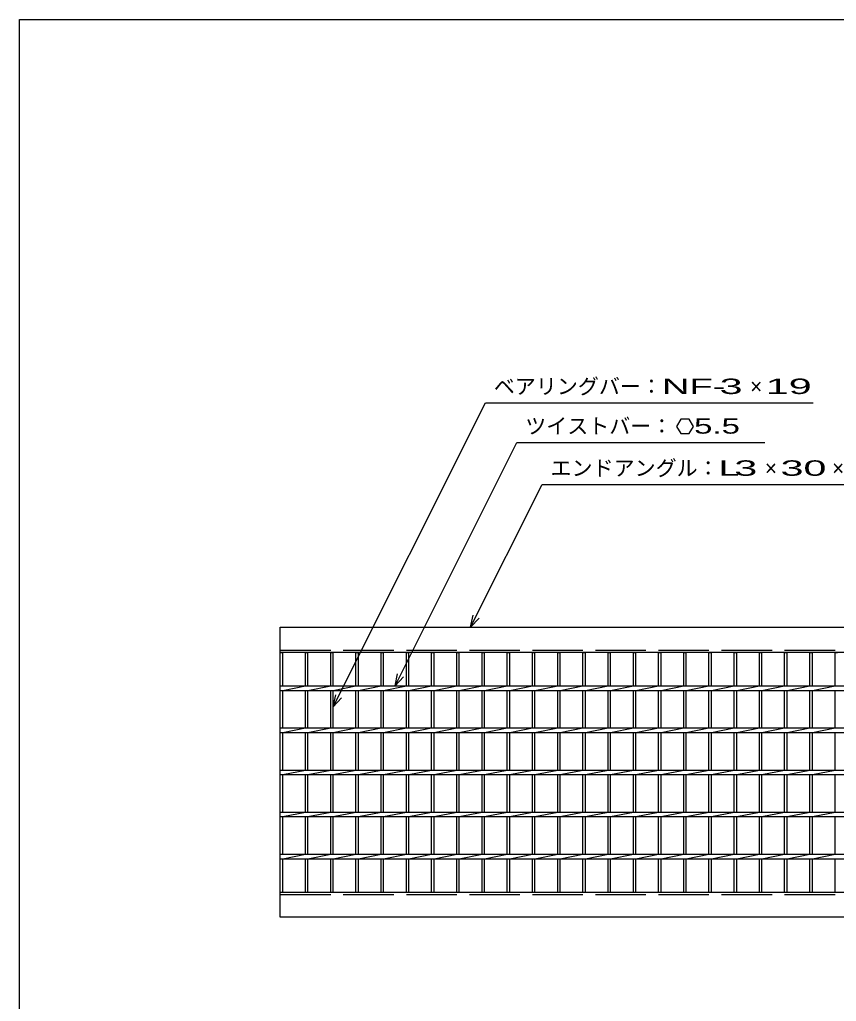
# Model space of a CAD drawing. Units: millimetres on the paper. Extents: x 0 to 355, y 0 to 234.
# Drawn here: x 9.1 to 106.2, y 117 to 233.8 of the extents above; entities that cross this region are included whole.
import ezdxf
from ezdxf.enums import TextEntityAlignment as Align

# ---------------------------------------------------------------- set-up
doc = ezdxf.new("R2010")
doc.units = ezdxf.units.MM
doc.linetypes.add('DASHED', pattern=[7.5, 6, -1.5])
for name, color, linetype, lineweight in [('0_2', 150, 'Continuous', 25), ('16', 3, 'Continuous', 25), ('22', 4, 'Continuous', 25)]:
    doc.layers.add(name, color=color, linetype=linetype, lineweight=lineweight)
doc.styles.add('ベクトル', font='')
doc.styles.get('ベクトル').set_extended_font_data('ベクトル')

msp = doc.modelspace()

# ---------------------------------------------------------------- linework, layer by layer
at = {"layer": '0_2'}
for p, q in [((9.1, 13.85), (9.1, 233.85)), ((9.1, 233.85), (355.1, 233.85))]:
    msp.add_line(p, q, dxfattribs=at)
at = {"layer": '16'}
for p, q in [((40.1, 161.55), (139.6, 161.55)), ((40.1, 158.55), (40.1, 161.55)), ((139.6, 158.55), (40.1, 158.55)), ((40.1, 130.05), (40.1, 158.55)), ((40.1, 158.55), (40.4, 158.55)), ((40.4, 154.575), (40.4, 158.55)), ((43.1, 154.575), (43.1, 158.55)), ((43.1, 158.55), (43.4, 158.55)), ((43.4, 154.575), (43.4, 158.55)), ((46.1, 154.575), (46.1, 158.55)), ((46.1, 158.55), (46.4, 158.55)), ((46.4, 154.575), (46.4, 158.55)), ((49.1, 154.575), (49.1, 158.55)), ((49.1, 158.55), (49.4, 158.55)), ((49.4, 154.575), (49.4, 158.55)), ((52.1, 154.575), (52.1, 158.55)), ((52.1, 158.55), (52.4, 158.55)), ((52.4, 154.575), (52.4, 158.55)), ((55.1, 154.575), (55.1, 158.55)), ((55.1, 158.55), (55.4, 158.55)), ((55.4, 154.575), (55.4, 158.55)), ((58.1, 154.575), (58.1, 158.55)), ((58.1, 158.55), (58.4, 158.55)), ((58.4, 154.575), (58.4, 158.55)), ((61.1, 154.575), (61.1, 158.55)), ((61.1, 158.55), (61.4, 158.55)), ((61.4, 154.575), (61.4, 158.55)), ((64.1, 154.575), (64.1, 158.55)), ((64.1, 158.55), (64.4, 158.55)), ((64.4, 154.575), (64.4, 158.55)), ((67.1, 154.575), (67.1, 158.55)), ((67.1, 158.55), (67.4, 158.55)), ((67.4, 154.575), (67.4, 158.55)), ((70.1, 154.575), (70.1, 158.55)), ((70.1, 158.55), (70.4, 158.55)), ((70.4, 154.575), (70.4, 158.55)), ((73.1, 154.575), (73.1, 158.55)), ((73.1, 158.55), (73.4, 158.55)), ((73.4, 154.575), (73.4, 158.55)), ((76.1, 154.575), (76.1, 158.55)), ((76.1, 158.55), (76.4, 158.55)), ((76.4, 154.575), (76.4, 158.55)), ((79.1, 154.575), (79.1, 158.55)), ((79.1, 158.55), (79.4, 158.55)), ((79.4, 154.575), (79.4, 158.55)), ((82.1, 154.575), (82.1, 158.55)), ((82.1, 158.55), (82.4, 158.55)), ((82.4, 154.575), (82.4, 158.55)), ((85.1, 154.575), (85.1, 158.55)), ((85.1, 158.55), (85.4, 158.55)), ((85.4, 154.575), (85.4, 158.55)), ((88.1, 154.575), (88.1, 158.55)), ((88.1, 158.55), (88.4, 158.55)), ((88.4, 154.575), (88.4, 158.55)), ((91.1, 154.575), (91.1, 158.55)), ((91.1, 158.55), (91.4, 158.55)), ((91.4, 154.575), (91.4, 158.55)), ((94.1, 154.575), (94.1, 158.55)), ((94.1, 158.55), (94.4, 158.55)), ((94.4, 154.575), (94.4, 158.55)), ((97.1, 154.575), (97.1, 158.55)), ((97.1, 158.55), (97.4, 158.55)), ((97.4, 154.575), (97.4, 158.55)), ((100.1, 154.575), (100.1, 158.55)), ((100.1, 158.55), (100.4, 158.55)), ((100.4, 154.575), (100.4, 158.55)), ((103.1, 154.575), (103.1, 158.55)), ((103.1, 158.55), (103.4, 158.55)), ((103.4, 154.575), (103.4, 158.55)), ((106.1, 154.575), (106.1, 158.55)), ((106.1, 158.55), (106.4, 158.55)), ((40.1, 154.575), (139.6, 154.575)), ((40.1, 154.025), (40.1, 154.575)), ((40.4, 154.025), (43.1, 154.575)), ((43.4, 154.025), (46.1, 154.575)), ((46.4, 154.025), (49.1, 154.575)), ((49.4, 154.025), (52.1, 154.575)), ((52.4, 154.025), (55.1, 154.575)), ((55.4, 154.025), (58.1, 154.575)), ((58.4, 154.025), (61.1, 154.575)), ((61.4, 154.025), (64.1, 154.575)), ((64.4, 154.025), (67.1, 154.575)), ((67.4, 154.025), (70.1, 154.575)), ((70.4, 154.025), (73.1, 154.575)), ((73.4, 154.025), (76.1, 154.575)), ((76.4, 154.025), (79.1, 154.575)), ((79.4, 154.025), (82.1, 154.575)), ((82.4, 154.025), (85.1, 154.575)), ((85.4, 154.025), (88.1, 154.575)), ((88.4, 154.025), (91.1, 154.575)), ((91.4, 154.025), (94.1, 154.575)), ((94.4, 154.025), (97.1, 154.575)), ((97.4, 154.025), (100.1, 154.575)), ((100.4, 154.025), (103.1, 154.575)), ((103.4, 154.025), (106.1, 154.575)), ((40.1, 154.025), (139.6, 154.025)), ((40.4, 149.575), (40.4, 154.025)), ((43.1, 149.575), (43.1, 154.025)), ((43.4, 149.575), (43.4, 154.025)), ((46.1, 149.575), (46.1, 154.025)), ((46.4, 149.575), (46.4, 154.025)), ((49.1, 149.575), (49.1, 154.025)), ((49.4, 149.575), (49.4, 154.025)), ((52.1, 149.575), (52.1, 154.025)), ((52.4, 149.575), (52.4, 154.025)), ((55.1, 149.575), (55.1, 154.025)), ((55.4, 149.575), (55.4, 154.025)), ((58.1, 149.575), (58.1, 154.025)), ((58.4, 149.575), (58.4, 154.025)), ((61.1, 149.575), (61.1, 154.025)), ((61.4, 149.575), (61.4, 154.025)), ((64.1, 149.575), (64.1, 154.025)), ((64.4, 149.575), (64.4, 154.025)), ((67.1, 149.575), (67.1, 154.025)), ((67.4, 149.575), (67.4, 154.025)), ((70.1, 149.575), (70.1, 154.025)), ((70.4, 149.575), (70.4, 154.025)), ((73.1, 149.575), (73.1, 154.025)), ((73.4, 149.575), (73.4, 154.025)), ((76.1, 149.575), (76.1, 154.025)), ((76.4, 149.575), (76.4, 154.025)), ((79.1, 149.575), (79.1, 154.025)), ((79.4, 149.575), (79.4, 154.025)), ((82.1, 149.575), (82.1, 154.025)), ((82.4, 149.575), (82.4, 154.025)), ((85.1, 149.575), (85.1, 154.025)), ((85.4, 149.575), (85.4, 154.025)), ((88.1, 149.575), (88.1, 154.025)), ((88.4, 149.575), (88.4, 154.025)), ((91.1, 149.575), (91.1, 154.025)), ((91.4, 149.575), (91.4, 154.025)), ((94.1, 149.575), (94.1, 154.025)), ((94.4, 149.575), (94.4, 154.025)), ((97.1, 149.575), (97.1, 154.025)), ((97.4, 149.575), (97.4, 154.025)), ((100.1, 149.575), (100.1, 154.025)), ((100.4, 149.575), (100.4, 154.025)), ((103.1, 149.575), (103.1, 154.025)), ((103.4, 149.575), (103.4, 154.025)), ((106.1, 149.575), (106.1, 154.025)), ((40.1, 149.575), (139.6, 149.575)), ((40.1, 149.025), (40.1, 149.575)), ((40.4, 149.025), (43.1, 149.575)), ((43.4, 149.025), (46.1, 149.575)), ((46.4, 149.025), (49.1, 149.575)), ((49.4, 149.025), (52.1, 149.575)), ((52.4, 149.025), (55.1, 149.575)), ((55.4, 149.025), (58.1, 149.575)), ((58.4, 149.025), (61.1, 149.575)), ((61.4, 149.025), (64.1, 149.575)), ((64.4, 149.025), (67.1, 149.575)), ((67.4, 149.025), (70.1, 149.575)), ((70.4, 149.025), (73.1, 149.575)), ((73.4, 149.025), (76.1, 149.575)), ((76.4, 149.025), (79.1, 149.575)), ((79.4, 149.025), (82.1, 149.575)), ((82.4, 149.025), (85.1, 149.575)), ((85.4, 149.025), (88.1, 149.575)), ((88.4, 149.025), (91.1, 149.575)), ((91.4, 149.025), (94.1, 149.575)), ((94.4, 149.025), (97.1, 149.575)), ((97.4, 149.025), (100.1, 149.575)), ((100.4, 149.025), (103.1, 149.575)), ((103.4, 149.025), (106.1, 149.575)), ((40.1, 149.025), (139.6, 149.025)), ((40.4, 144.575), (40.4, 149.025)), ((43.1, 144.575), (43.1, 149.025)), ((43.4, 144.575), (43.4, 149.025)), ((46.1, 144.575), (46.1, 149.025)), ((46.4, 144.575), (46.4, 149.025)), ((49.1, 144.575), (49.1, 149.025)), ((49.4, 144.575), (49.4, 149.025)), ((52.1, 144.575), (52.1, 149.025)), ((52.4, 144.575), (52.4, 149.025)), ((55.1, 144.575), (55.1, 149.025)), ((55.4, 144.575), (55.4, 149.025)), ((58.1, 144.575), (58.1, 149.025)), ((58.4, 144.575), (58.4, 149.025)), ((61.1, 144.575), (61.1, 149.025)), ((61.4, 144.575), (61.4, 149.025)), ((64.1, 144.575), (64.1, 149.025)), ((64.4, 144.575), (64.4, 149.025)), ((67.1, 144.575), (67.1, 149.025)), ((67.4, 144.575), (67.4, 149.025)), ((70.1, 144.575), (70.1, 149.025)), ((70.4, 144.575), (70.4, 149.025)), ((73.1, 144.575), (73.1, 149.025)), ((73.4, 144.575), (73.4, 149.025)), ((76.1, 144.575), (76.1, 149.025)), ((76.4, 144.575), (76.4, 149.025)), ((79.1, 144.575), (79.1, 149.025)), ((79.4, 144.575), (79.4, 149.025)), ((82.1, 144.575), (82.1, 149.025)), ((82.4, 144.575), (82.4, 149.025)), ((85.1, 144.575), (85.1, 149.025)), ((85.4, 144.575), (85.4, 149.025)), ((88.1, 144.575), (88.1, 149.025)), ((88.4, 144.575), (88.4, 149.025)), ((91.1, 144.575), (91.1, 149.025)), ((91.4, 144.575), (91.4, 149.025)), ((94.1, 144.575), (94.1, 149.025)), ((94.4, 144.575), (94.4, 149.025)), ((97.1, 144.575), (97.1, 149.025)), ((97.4, 144.575), (97.4, 149.025)), ((100.1, 144.575), (100.1, 149.025)), ((100.4, 144.575), (100.4, 149.025)), ((103.1, 144.575), (103.1, 149.025)), ((103.4, 144.575), (103.4, 149.025)), ((106.1, 144.575), (106.1, 149.025)), ((40.1, 144.575), (139.6, 144.575)), ((40.1, 144.025), (40.1, 144.575)), ((40.1, 144.025), (139.6, 144.025)), ((40.4, 144.025), (43.1, 144.575)), ((40.4, 139.575), (40.4, 144.025)), ((43.1, 139.575), (43.1, 144.025)), ((43.4, 144.025), (46.1, 144.575)), ((43.4, 139.575), (43.4, 144.025)), ((46.1, 139.575), (46.1, 144.025)), ((46.4, 144.025), (49.1, 144.575)), ((46.4, 139.575), (46.4, 144.025)), ((49.1, 139.575), (49.1, 144.025)), ((49.4, 144.025), (52.1, 144.575)), ((49.4, 139.575), (49.4, 144.025)), ((52.1, 139.575), (52.1, 144.025)), ((52.4, 144.025), (55.1, 144.575)), ((52.4, 139.575), (52.4, 144.025)), ((55.1, 139.575), (55.1, 144.025)), ((55.4, 144.025), (58.1, 144.575)), ((55.4, 139.575), (55.4, 144.025)), ((58.1, 139.575), (58.1, 144.025)), ((58.4, 144.025), (61.1, 144.575)), ((58.4, 139.575), (58.4, 144.025)), ((61.1, 139.575), (61.1, 144.025)), ((61.4, 144.025), (64.1, 144.575)), ((61.4, 139.575), (61.4, 144.025)), ((64.1, 139.575), (64.1, 144.025)), ((64.4, 144.025), (67.1, 144.575)), ((64.4, 139.575), (64.4, 144.025)), ((67.1, 139.575), (67.1, 144.025)), ((67.4, 144.025), (70.1, 144.575)), ((67.4, 139.575), (67.4, 144.025)), ((70.1, 139.575), (70.1, 144.025)), ((70.4, 144.025), (73.1, 144.575)), ((70.4, 139.575), (70.4, 144.025)), ((73.1, 139.575), (73.1, 144.025)), ((73.4, 144.025), (76.1, 144.575)), ((73.4, 139.575), (73.4, 144.025)), ((76.1, 139.575), (76.1, 144.025)), ((76.4, 144.025), (79.1, 144.575)), ((76.4, 139.575), (76.4, 144.025)), ((79.1, 139.575), (79.1, 144.025)), ((79.4, 144.025), (82.1, 144.575)), ((79.4, 139.575), (79.4, 144.025)), ((82.1, 139.575), (82.1, 144.025)), ((82.4, 144.025), (85.1, 144.575)), ((82.4, 139.575), (82.4, 144.025)), ((85.1, 139.575), (85.1, 144.025)), ((85.4, 144.025), (88.1, 144.575)), ((85.4, 139.575), (85.4, 144.025)), ((88.1, 139.575), (88.1, 144.025)), ((88.4, 144.025), (91.1, 144.575)), ((88.4, 139.575), (88.4, 144.025)), ((91.1, 139.575), (91.1, 144.025)), ((91.4, 144.025), (94.1, 144.575)), ((91.4, 139.575), (91.4, 144.025)), ((94.1, 139.575), (94.1, 144.025)), ((94.4, 144.025), (97.1, 144.575)), ((94.4, 139.575), (94.4, 144.025)), ((97.1, 139.575), (97.1, 144.025)), ((97.4, 144.025), (100.1, 144.575)), ((97.4, 139.575), (97.4, 144.025)), ((100.1, 139.575), (100.1, 144.025)), ((100.4, 144.025), (103.1, 144.575)), ((100.4, 139.575), (100.4, 144.025)), ((103.1, 139.575), (103.1, 144.025)), ((103.4, 144.025), (106.1, 144.575)), ((103.4, 139.575), (103.4, 144.025)), ((106.1, 139.575), (106.1, 144.025)), ((40.1, 139.575), (139.6, 139.575)), ((40.1, 139.025), (40.1, 139.575)), ((40.1, 139.025), (139.6, 139.025)), ((40.4, 139.025), (43.1, 139.575)), ((40.4, 134.575), (40.4, 139.025)), ((43.1, 134.575), (43.1, 139.025)), ((43.4, 139.025), (46.1, 139.575)), ((43.4, 134.575), (43.4, 139.025)), ((46.1, 134.575), (46.1, 139.025)), ((46.4, 139.025), (49.1, 139.575)), ((46.4, 134.575), (46.4, 139.025)), ((49.1, 134.575), (49.1, 139.025)), ((49.4, 139.025), (52.1, 139.575)), ((49.4, 134.575), (49.4, 139.025)), ((52.1, 134.575), (52.1, 139.025)), ((52.4, 139.025), (55.1, 139.575)), ((52.4, 134.575), (52.4, 139.025)), ((55.1, 134.575), (55.1, 139.025)), ((55.4, 139.025), (58.1, 139.575)), ((55.4, 134.575), (55.4, 139.025)), ((58.1, 134.575), (58.1, 139.025)), ((58.4, 139.025), (61.1, 139.575)), ((58.4, 134.575), (58.4, 139.025)), ((61.1, 134.575), (61.1, 139.025)), ((61.4, 139.025), (64.1, 139.575)), ((61.4, 134.575), (61.4, 139.025)), ((64.1, 134.575), (64.1, 139.025)), ((64.4, 139.025), (67.1, 139.575)), ((64.4, 134.575), (64.4, 139.025)), ((67.1, 134.575), (67.1, 139.025)), ((67.4, 139.025), (70.1, 139.575)), ((67.4, 134.575), (67.4, 139.025)), ((70.1, 134.575), (70.1, 139.025)), ((70.4, 139.025), (73.1, 139.575)), ((70.4, 134.575), (70.4, 139.025)), ((73.1, 134.575), (73.1, 139.025)), ((73.4, 139.025), (76.1, 139.575)), ((73.4, 134.575), (73.4, 139.025)), ((76.1, 134.575), (76.1, 139.025)), ((76.4, 139.025), (79.1, 139.575)), ((76.4, 134.575), (76.4, 139.025)), ((79.1, 134.575), (79.1, 139.025)), ((79.4, 139.025), (82.1, 139.575)), ((79.4, 134.575), (79.4, 139.025)), ((82.1, 134.575), (82.1, 139.025)), ((82.4, 139.025), (85.1, 139.575)), ((82.4, 134.575), (82.4, 139.025)), ((85.1, 134.575), (85.1, 139.025)), ((85.4, 139.025), (88.1, 139.575)), ((85.4, 134.575), (85.4, 139.025)), ((88.1, 134.575), (88.1, 139.025)), ((88.4, 139.025), (91.1, 139.575)), ((88.4, 134.575), (88.4, 139.025)), ((91.1, 134.575), (91.1, 139.025)), ((91.4, 139.025), (94.1, 139.575)), ((91.4, 134.575), (91.4, 139.025)), ((94.1, 134.575), (94.1, 139.025)), ((94.4, 139.025), (97.1, 139.575)), ((94.4, 134.575), (94.4, 139.025)), ((97.1, 134.575), (97.1, 139.025)), ((97.4, 139.025), (100.1, 139.575)), ((97.4, 134.575), (97.4, 139.025)), ((100.1, 134.575), (100.1, 139.025)), ((100.4, 139.025), (103.1, 139.575)), ((100.4, 134.575), (100.4, 139.025)), ((103.1, 134.575), (103.1, 139.025)), ((103.4, 139.025), (106.1, 139.575)), ((103.4, 134.575), (103.4, 139.025)), ((106.1, 134.575), (106.1, 139.025)), ((40.1, 134.575), (139.6, 134.575)), ((40.1, 134.025), (40.1, 134.575)), ((40.4, 134.025), (43.1, 134.575)), ((43.4, 134.025), (46.1, 134.575)), ((46.4, 134.025), (49.1, 134.575)), ((49.4, 134.025), (52.1, 134.575)), ((52.4, 134.025), (55.1, 134.575)), ((55.4, 134.025), (58.1, 134.575)), ((58.4, 134.025), (61.1, 134.575)), ((61.4, 134.025), (64.1, 134.575)), ((64.4, 134.025), (67.1, 134.575)), ((67.4, 134.025), (70.1, 134.575)), ((70.4, 134.025), (73.1, 134.575)), ((73.4, 134.025), (76.1, 134.575)), ((76.4, 134.025), (79.1, 134.575)), ((79.4, 134.025), (82.1, 134.575)), ((82.4, 134.025), (85.1, 134.575)), ((85.4, 134.025), (88.1, 134.575)), ((88.4, 134.025), (91.1, 134.575)), ((91.4, 134.025), (94.1, 134.575)), ((94.4, 134.025), (97.1, 134.575)), ((97.4, 134.025), (100.1, 134.575)), ((100.4, 134.025), (103.1, 134.575)), ((103.4, 134.025), (106.1, 134.575)), ((40.1, 134.025), (139.6, 134.025)), ((40.4, 130.05), (40.4, 134.025)), ((43.1, 130.05), (43.1, 134.025)), ((43.4, 130.05), (43.4, 134.025)), ((46.1, 130.05), (46.1, 134.025)), ((46.4, 130.05), (46.4, 134.025)), ((49.1, 130.05), (49.1, 134.025)), ((49.4, 130.05), (49.4, 134.025)), ((52.1, 130.05), (52.1, 134.025)), ((52.4, 130.05), (52.4, 134.025)), ((55.1, 130.05), (55.1, 134.025)), ((55.4, 130.05), (55.4, 134.025)), ((58.1, 130.05), (58.1, 134.025)), ((58.4, 130.05), (58.4, 134.025)), ((61.1, 130.05), (61.1, 134.025)), ((61.4, 130.05), (61.4, 134.025)), ((64.1, 130.05), (64.1, 134.025)), ((64.4, 130.05), (64.4, 134.025)), ((67.1, 130.05), (67.1, 134.025)), ((67.4, 130.05), (67.4, 134.025)), ((70.1, 130.05), (70.1, 134.025)), ((70.4, 130.05), (70.4, 134.025)), ((73.1, 130.05), (73.1, 134.025)), ((73.4, 130.05), (73.4, 134.025)), ((76.1, 130.05), (76.1, 134.025)), ((76.4, 130.05), (76.4, 134.025)), ((79.1, 130.05), (79.1, 134.025)), ((79.4, 130.05), (79.4, 134.025)), ((82.1, 130.05), (82.1, 134.025)), ((82.4, 130.05), (82.4, 134.025)), ((85.1, 130.05), (85.1, 134.025)), ((85.4, 130.05), (85.4, 134.025)), ((88.1, 130.05), (88.1, 134.025)), ((88.4, 130.05), (88.4, 134.025)), ((91.1, 130.05), (91.1, 134.025)), ((91.4, 130.05), (91.4, 134.025)), ((94.1, 130.05), (94.1, 134.025)), ((94.4, 130.05), (94.4, 134.025)), ((97.1, 130.05), (97.1, 134.025)), ((97.4, 130.05), (97.4, 134.025)), ((100.1, 130.05), (100.1, 134.025)), ((100.4, 130.05), (100.4, 134.025)), ((103.1, 130.05), (103.1, 134.025)), ((103.4, 130.05), (103.4, 134.025)), ((106.1, 130.05), (106.1, 134.025)), ((40.1, 130.05), (139.6, 130.05)), ((40.1, 127.05), (40.1, 130.05)), ((40.1, 130.05), (40.4, 130.05)), ((43.1, 130.05), (43.4, 130.05)), ((46.1, 130.05), (46.4, 130.05)), ((49.1, 130.05), (49.4, 130.05)), ((52.1, 130.05), (52.4, 130.05)), ((55.1, 130.05), (55.4, 130.05)), ((58.1, 130.05), (58.4, 130.05)), ((61.1, 130.05), (61.4, 130.05)), ((64.1, 130.05), (64.4, 130.05)), ((67.1, 130.05), (67.4, 130.05)), ((70.1, 130.05), (70.4, 130.05)), ((73.1, 130.05), (73.4, 130.05)), ((76.1, 130.05), (76.4, 130.05)), ((79.1, 130.05), (79.4, 130.05)), ((82.1, 130.05), (82.4, 130.05)), ((85.1, 130.05), (85.4, 130.05)), ((88.1, 130.05), (88.4, 130.05)), ((91.1, 130.05), (91.4, 130.05)), ((94.1, 130.05), (94.4, 130.05)), ((97.1, 130.05), (97.4, 130.05)), ((100.1, 130.05), (100.4, 130.05)), ((103.1, 130.05), (103.4, 130.05)), ((106.1, 130.05), (106.4, 130.05)), ((139.6, 127.05), (40.1, 127.05))]:
    msp.add_line(p, q, dxfattribs=at)
at = {"layer": '16', "linetype": 'DASHED'}
for p, q in [((40.1, 158.85), (139.6, 158.85)), ((40.1, 129.75), (139.6, 129.75))]:
    msp.add_line(p, q, dxfattribs=at)
at = {"layer": '22'}
for p, q in [((46.4, 152.075), (64.5, 188.275)), ((64.5, 188.275), (103.5, 188.275)), ((87.738, 186.327), (87.238, 185.46)), ((88.738, 186.327), (87.738, 186.327)), ((89.238, 185.45), (88.738, 186.327)), ((87.238, 185.46), (87.738, 184.594)), ((87.738, 184.594), (88.738, 184.594)), ((88.738, 184.594), (89.238, 185.46)), ((53.75, 154.575), (68.238, 183.55)), ((68.238, 183.55), (97.738, 183.55)), ((62.75, 161.55), (71.25, 178.55)), ((71.25, 178.55), (115.25, 178.55)), ((62.75, 161.55), (63.05, 163.01)), ((62.75, 161.55), (63.75, 162.65)), ((53.75, 154.575), (54.05, 156.035)), ((53.75, 154.575), (54.75, 155.675)), ((46.4, 152.075), (46.7, 153.535)), ((46.4, 152.075), (47.4, 153.175))]:
    msp.add_line(p, q, dxfattribs=at)

# ---------------------------------------------------------------- texts
at = {"layer": '22', "color": 2, "style": 'ベクトル'}
for s, p in [('ベアリングバー：', (65.5, 190.225)), ('×', (96, 190.225)), ('ツイストバー：', (69.238, 185.5)), ('エンドアングル：', (72.25, 180.5)), ('×', (97.75, 180.5)), ('×', (105.75, 180.5))]:
    msp.add_text(s, height=1.833, dxfattribs=at).set_placement(p, align=Align.MIDDLE_LEFT)
for s, width, p in [('NF-', 1.85, (85.5, 190.225)), (' 3 ', 2, (91, 190.225)), (' 19 ', 2, (96.5, 190.225)), (' 5.5 ', 1.6, (88.238, 185.51)), ('L', 1.8, (92.25, 180.5)), (' 3 ', 2, (92.75, 180.5)), (' 30 ', 2, (98.25, 180.5))]:
    msp.add_text(s, height=1.833, dxfattribs=dict(at, width=width)).set_placement(p, align=Align.MIDDLE_LEFT)

doc.saveas('drawing.dxf')
